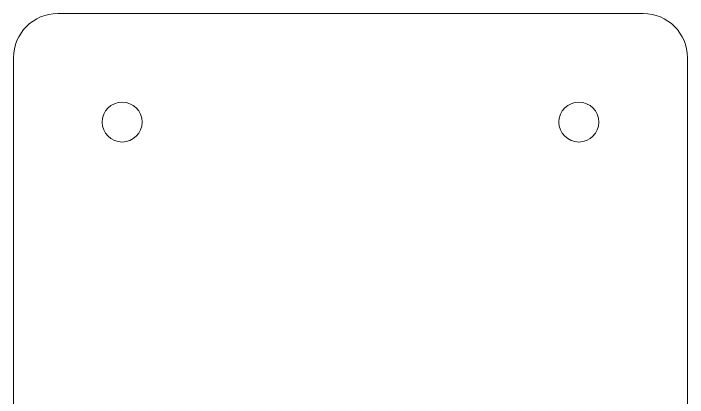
# Model space of a CAD drawing. Header units: inches. Extents: x -600 to 1443, y -822 to 226.
# Drawn here: x 729 to 944.5, y -78 to 44.8 of the extents above; entities that cross this region are included whole.
import ezdxf

# ---------------------------------------------------------------- set-up
doc = ezdxf.new("R2010")
doc.units = ezdxf.units.IN
doc.header["$MEASUREMENT"] = 0
doc.layers.add('Layer 1', color=7, linetype='Continuous')

msp = doc.modelspace()

# ---------------------------------------------------------------- linework, layer by layer
at = {"layer": 'Layer 1', "color": 7, "lineweight": 18, "true_color": 0xffffff}
msp.add_open_spline([(930.29, 44.81), (938.09, 44.81), (944.46, 38.43), (944.46, 30.64), (944.46, 30.64), (944.46, -566.84), (944.46, -566.84), (944.46, -574.64), (938.09, -581.02), (930.29, -581.02), (930.29, -581.02), (743.2, -581.02), (743.2, -581.02), (735.41, -581.02), (729.03, -574.64), (729.03, -566.84), (729.03, -566.84), (729.03, 30.64), (729.03, 30.64), (729.03, 38.43), (735.41, 44.81), (743.2, 44.81), (743.2, 44.81), (930.29, 44.81), (930.29, 44.81)], degree=3, knots=[0, 0, 0, 0, 1, 1, 1, 2, 2, 2, 3, 3, 3, 4, 4, 4, 5, 5, 5, 6, 6, 6, 7, 7, 7, 8, 8, 8, 8], dxfattribs=at)
at = {"layer": 'Layer 1', "color": 250, "lineweight": 18, "true_color": 0x1d1c1a}
for points in [[(763.75, 16.46), (767.28, 16.46), (770.13, 13.61), (770.13, 10.09), (770.13, 6.56), (767.28, 3.71), (763.75, 3.71), (760.23, 3.71), (757.38, 6.56), (757.38, 10.09), (757.38, 13.61), (760.23, 16.46), (763.75, 16.46)], [(909.74, 16.46), (913.26, 16.46), (916.12, 13.61), (916.12, 10.08), (916.12, 6.56), (913.26, 3.71), (909.74, 3.71), (906.22, 3.71), (903.36, 6.56), (903.36, 10.08), (903.36, 13.61), (906.22, 16.46), (909.74, 16.46)]]:
    msp.add_open_spline(points, degree=3, knots=[0, 0, 0, 0, 1, 1, 1, 2, 2, 2, 3, 3, 3, 4, 4, 4, 4], dxfattribs=at)

doc.saveas('drawing.dxf')
